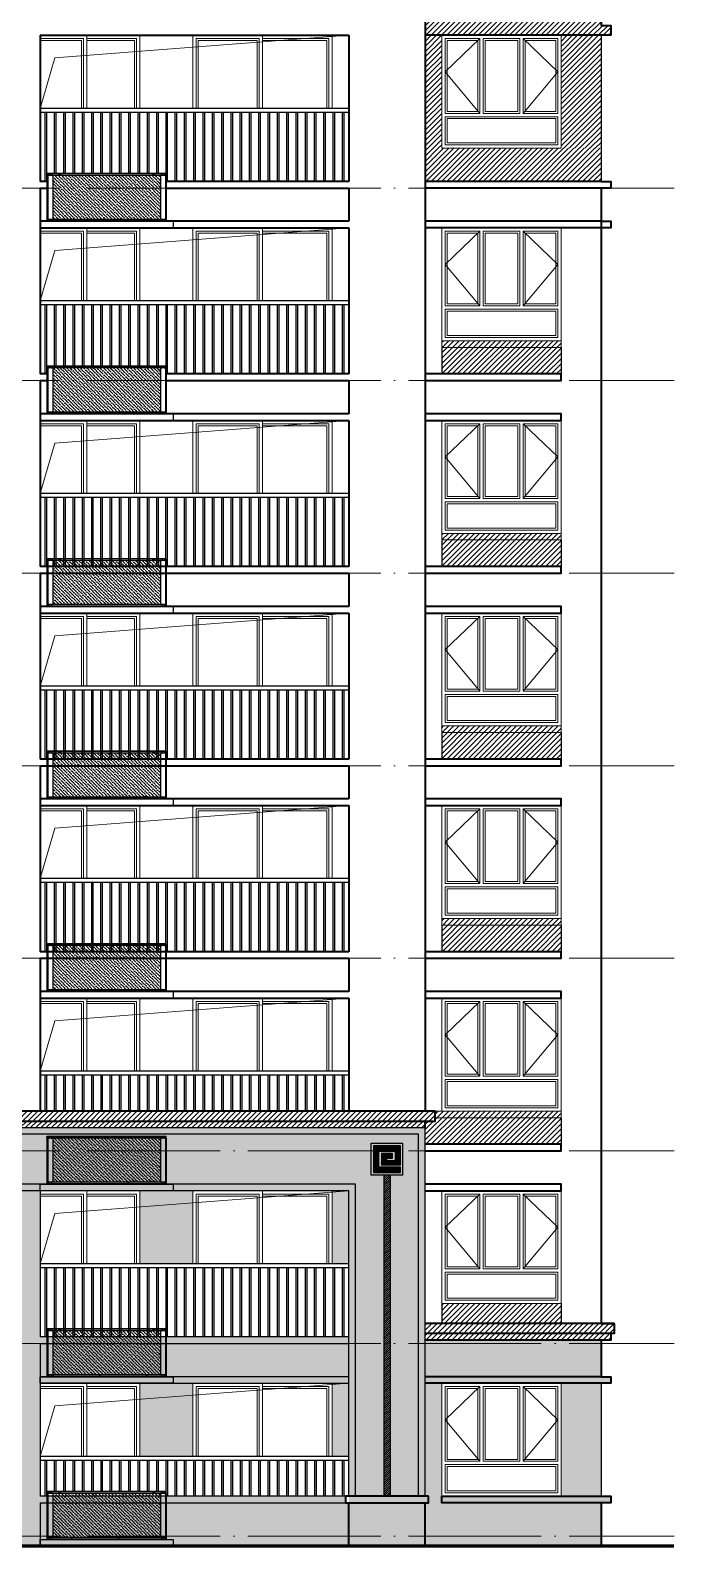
# Model space of a CAD drawing. Extents: x -518115 to 790560, y -210384 to 1628073.
# Drawn here: x 462117 to 471842, y 123274 to 146124 of the extents above; entities that cross this region are included whole.
import ezdxf
from ezdxf.xclip import XClip

# ---------------------------------------------------------------- set-up
doc = ezdxf.new("R2010")
doc.units = 0
doc.header["$LTSCALE"] = 1000
doc.header["$MEASUREMENT"] = 0
doc.header["$XCLIPFRAME"] = 0
doc.linetypes.add('DOTE', pattern=[2.42, 2, -0.2, 0.02, -0.2])
for name, color, linetype in [('3-剖面填充（细）', 250, 'Continuous'), ('5-平立面看线1', 45, 'Continuous'), ('Stair-栏杆', 142, 'Continuous'), ('修改标示', 212, 'Continuous'), ('看线', 251, 'Continuous'), ('立面', 73, 'Continuous')]:
    doc.layers.add(name, color=color, linetype=linetype)
for name, color, linetype, lineweight in [('DOTE', 19, 'DOTE', 9), ('WALL', 9, 'Continuous', 40), ('WINDOW', 144, 'Continuous', 15), ('立面-中轮廓线', 213, 'Continuous', 35), ('立面-普通轮廓', 7, 'Continuous', 18), ('立面-洞口示意', 152, 'Continuous', 13), ('立面-窗开启线', 250, 'Continuous', 13)]:
    doc.layers.add(name, color=color, linetype=linetype, lineweight=lineweight)
pattern_1 = [(45, (3e-08, 99772.64), (-39.2886205, 39.2886205), [])]

# ---------------------------------------------------------------- blocks, each defined once
blk = doc.blocks.new('hfhfthfthf')
at = {"layer": 'Stair-栏杆'}
for p, q in [((424317, 36476), (428967, 36476)), ((424317, 36416), (428967, 36416))]:
    blk.add_line(p, q, dxfattribs=at)
for points in [[(424387, 35376), (424387, 36416)], [(424417, 36416), (424417, 35376)], [(424527, 35376), (424527, 36416)], [(424557, 36416), (424557, 35376)], [(424667, 35376), (424667, 36416)], [(424697, 36416), (424697, 35376)], [(424807, 35376), (424807, 36416)], [(424837, 36416), (424837, 35376)], [(424947, 35376), (424947, 36416)], [(424977, 36416), (424977, 35376)], [(425087, 35376), (425087, 36416)], [(425117, 36416), (425117, 35376)], [(425227, 35376), (425227, 36416)], [(425257, 36416), (425257, 35376)], [(425367, 35376), (425367, 36416)], [(425397, 36416), (425397, 35376)], [(425507, 35376), (425507, 36416)], [(425537, 36416), (425537, 35376)], [(425647, 35376), (425647, 36416)], [(425677, 36416), (425677, 35376)], [(425787, 35376), (425787, 36416)], [(425817, 36416), (425817, 35376)], [(425927, 35376), (425927, 36416)], [(425957, 36416), (425957, 35376)], [(426067, 35376), (426067, 36416)], [(426097, 36416), (426097, 35376)], [(426207, 35376), (426207, 36416)], [(426237, 36416), (426237, 35376)], [(426347, 35376), (426347, 36416)], [(426377, 36416), (426377, 35376)], [(426487, 35376), (426487, 36416)], [(426517, 36416), (426517, 35376)], [(426627, 35376), (426627, 36416)], [(426657, 36416), (426657, 35376)], [(426767, 35376), (426767, 36416)], [(426797, 36416), (426797, 35376)], [(426907, 35376), (426907, 36416)], [(426937, 36416), (426937, 35376)], [(427047, 35376), (427047, 36416)], [(427077, 36416), (427077, 35376)], [(427187, 35376), (427187, 36416)], [(427217, 36416), (427217, 35376)], [(427327, 35376), (427327, 36416)], [(427357, 36416), (427357, 35376)], [(427467, 35376), (427467, 36416)], [(427497, 36416), (427497, 35376)], [(427607, 35376), (427607, 36416)], [(427637, 36416), (427637, 35376)], [(427747, 35376), (427747, 36416)], [(427777, 36416), (427777, 35376)], [(427887, 35376), (427887, 36416)], [(427917, 36416), (427917, 35376)], [(428027, 35376), (428027, 36416)], [(428057, 36416), (428057, 35376)], [(428167, 35376), (428167, 36416)], [(428197, 36416), (428197, 35376)], [(428307, 35376), (428307, 36416)], [(428337, 36416), (428337, 35376)], [(428447, 35376), (428447, 36416)], [(428477, 36416), (428477, 35376)], [(428587, 35376), (428587, 36416)], [(428617, 36416), (428617, 35376)], [(428727, 35376), (428727, 36416)], [(428757, 36416), (428757, 35376)], [(428867, 35376), (428867, 36416)], [(428897, 36416), (428897, 35376)]]:
    blk.add_lwpolyline(points, dxfattribs=at)
blk = doc.blocks.new('A$C28396737')
at = {"layer": 'WINDOW'}
blk.add_line((-800, 2300), (-800, 0), dxfattribs=at)
for points in [[(-1550, 2250), (-850, 2250), (-850, 50), (-1550, 50)], [(-50, 2250), (-800, 2250), (-800, 50), (-50, 50)]]:
    blk.add_lwpolyline(points, close=True, dxfattribs=at)
at = {"layer": 'WINDOW', "color": 250}
blk.add_lwpolyline([(-1520, 2220), (-880, 2220), (-880, 80), (-1520, 80)], close=True, dxfattribs=at)
blk.add_lwpolyline([(-800, 80), (-80, 80), (-80, 2220), (-800, 2220)], dxfattribs=at)
at = {"layer": '立面-普通轮廓'}
blk.add_lwpolyline([(-1600, 2300), (0, 2300), (0, 0), (-1600, 0)], close=True, dxfattribs=at)
blk = doc.blocks.new('A$C41BE1890')
at = {"layer": 'WINDOW'}
blk.add_line((-1050, 2300), (-1050, 0), dxfattribs=at)
for points in [[(-2050, 2250), (-1100, 2250), (-1100, 50), (-2050, 50)], [(-50, 2250), (-1050, 2250), (-1050, 50), (-50, 50)]]:
    blk.add_lwpolyline(points, close=True, dxfattribs=at)
at = {"layer": 'WINDOW', "color": 250}
blk.add_lwpolyline([(-2020, 2220), (-1130, 2220), (-1130, 80), (-2020, 80)], close=True, dxfattribs=at)
blk.add_lwpolyline([(-1050, 80), (-80, 80), (-80, 2220), (-1050, 2220)], dxfattribs=at)
at = {"layer": '立面-普通轮廓'}
blk.add_lwpolyline([(-2100, 2300), (0, 2300), (0, 0), (-2100, 0)], close=True, dxfattribs=at)
blk = doc.blocks.new('A$C6BC36758')
at = {"layer": 'WINDOW'}
for points in [[(-1750, 1650), (-1225, 1650), (-1225, 525), (-1750, 525)], [(-1175, 1650), (-625, 1650), (-625, 525), (-1175, 525)], [(-50, 1650), (-575, 1650), (-575, 525), (-50, 525)], [(-1750, 475), (-50, 475), (-50, 50), (-1750, 50)]]:
    blk.add_lwpolyline(points, close=True, dxfattribs=at)
at = {"layer": 'WINDOW', "color": 250}
for points in [[(-1720, 1620), (-1255, 1620), (-1255, 555), (-1720, 555)], [(-1145, 1620), (-655, 1620), (-655, 555), (-1145, 555)], [(-80, 1620), (-545, 1620), (-545, 555), (-80, 555)], [(-1720, 445), (-80, 445), (-80, 80), (-1720, 80)]]:
    blk.add_lwpolyline(points, close=True, dxfattribs=at)
at = {"layer": '立面-普通轮廓'}
blk.add_lwpolyline([(-1800, 1700), (0, 1700), (0, 0), (-1800, 0)], close=True, dxfattribs=at)
at = {"layer": '立面-窗开启线', "color": 251, "ltscale": 0.5, "true_color": 0x636466}
for points in [[(-1225, 1650), (-1750, 1150), (-1225, 525)], [(-575, 1650), (-50, 1150), (-575, 525)]]:
    blk.add_lwpolyline(points, dxfattribs=at)
blk = doc.blocks.new('A$C0FC9229A')
at = {"color": 164}
blk.add_wipeout([(1080, 1056), (1079, 1057), (-923, 1057), (-923, 1056), (-923, 1027), (-922, 1027), (-922, 287), (-923, 287), (-923, 257), (-923, 257), (1079, 257), (1080, 257), (1080, 287), (1078, 287), (1078, 1027), (1080, 1027)], dxfattribs=at).translate(0, 0, 0).dxf.layer = 'WALL'
h = blk.add_hatch()
h.set_pattern_fill('ANSI36', color=164, scale=25, style=0)
h.set_pattern_definition([(45, (0, 0), (21.0475, 77.1741), [99.2188, -19.8438, 0, -19.8438])])
h.paths.add_polyline_path([(983, 287), (983, 1027), (-826, 1027), (-826, 287)])
for p, q in [((-923, 1057), (1079, 1057)), ((-923, 1057), (1079, 1057)), ((-923, 1027), (-923, 1057)), ((-923, 1027), (-923, 1056)), ((-923, 1056), (-923, 1056)), ((-923, 1052), (1080, 1052)), ((-923, 1052), (1079, 1052)), ((-923, 1027), (1080, 1027)), ((-922, 1027), (-922, 287)), ((-922, 287), (-922, 1027)), ((-921, 287), (-921, 1027)), ((-912, 1057), (-912, 1027)), ((-912, 1027), (-912, 287)), ((-912, 1027), (-912, 287)), ((-897, 1040), (-899, 1038)), ((-899, 1038), (-899, 1036)), ((-899, 1036), (-897, 1034)), ((-897, 1030), (-897, 1044)), ((-894, 1038), (-897, 1040)), ((-897, 1034), (-894, 1036)), ((-894, 1036), (-894, 1038)), ((-847, 1040), (-849, 1038)), ((-849, 1038), (-849, 1036)), ((-849, 1036), (-847, 1034)), ((-847, 1030), (-847, 1044)), ((-844, 1038), (-847, 1040)), ((-847, 1034), (-844, 1036)), ((-844, 1036), (-844, 1038)), ((-826, 1027), (-826, 287)), ((-826, 1027), (-826, 287)), ((-720, 1045), (-703, 1045)), ((-720, 1035), (-703, 1035)), ((-711, 1054), (-711, 1025)), ((859, 1045), (876, 1045)), ((859, 1035), (876, 1035)), ((868, 1054), (868, 1025)), ((983, 1027), (983, 287)), ((1003, 1040), (1001, 1038)), ((1001, 1038), (1001, 1036)), ((1001, 1036), (1003, 1034)), ((1003, 1030), (1003, 1044)), ((1006, 1038), (1003, 1040)), ((1003, 1034), (1006, 1036)), ((1006, 1036), (1006, 1038)), ((1053, 1040), (1051, 1038)), ((1051, 1038), (1051, 1036)), ((1051, 1036), (1053, 1034)), ((1053, 1030), (1053, 1044)), ((1056, 1038), (1053, 1040)), ((1053, 1034), (1056, 1036)), ((1056, 1036), (1056, 1038)), ((1068, 1057), (1068, 1027)), ((1068, 1027), (1068, 287)), ((1068, 1027), (1068, 287)), ((1077, 287), (1077, 1027)), ((1078, 287), (1078, 1027)), ((1078, 1027), (1078, 287)), ((1079, 1027), (1079, 1057)), ((1080, 1056), (1079, 1056)), ((1080, 1027), (1080, 1056)), ((-923, 287), (1080, 287)), ((-923, 287), (-923, 257)), ((-923, 287), (-923, 257)), ((-923, 262), (1080, 262)), ((-923, 262), (1079, 262)), ((-923, 257), (-923, 257)), ((-923, 257), (1079, 257)), ((-923, 257), (1079, 257)), ((-922, 287), (-826, 287)), ((-912, 257), (-912, 287)), ((-899, 278), (-897, 280)), ((-899, 276), (-899, 278)), ((-897, 274), (-899, 276)), ((-897, 284), (-897, 270)), ((-897, 280), (-894, 278)), ((-894, 276), (-897, 274)), ((-894, 278), (-894, 276)), ((-849, 278), (-847, 280)), ((-849, 276), (-849, 278)), ((-847, 274), (-849, 276)), ((-847, 284), (-847, 270)), ((-847, 280), (-844, 278)), ((-844, 276), (-847, 274)), ((-844, 278), (-844, 276)), ((1001, 278), (1003, 280)), ((1001, 276), (1001, 278)), ((1003, 274), (1001, 276)), ((1003, 284), (1003, 270)), ((1003, 280), (1006, 278)), ((1006, 276), (1003, 274)), ((1006, 278), (1006, 276)), ((1051, 278), (1053, 280)), ((1051, 276), (1051, 278)), ((1053, 274), (1051, 276)), ((1053, 284), (1053, 270)), ((1053, 280), (1056, 278)), ((1056, 276), (1053, 274)), ((1056, 278), (1056, 276)), ((1068, 257), (1068, 287)), ((1079, 287), (1079, 257)), ((1080, 257), (1079, 257)), ((1080, 287), (1080, 257))]:
    blk.add_line(p, q, dxfattribs=at)
for points in [[(-923, 1052), (-923, 1052), (-923, 1052), (-923, 1052), (-923, 1052)], [(1080, 1052), (1080, 1052), (1079, 1052), (1079, 1052), (1079, 1052)], [(-923, 262), (-923, 262), (-923, 262), (-923, 262), (-923, 262)], [(1080, 262), (1080, 262), (1079, 262), (1079, 262), (1079, 262)]]:
    blk.add_lwpolyline(points, dxfattribs=at)
for centre, radius in [((-897, 1037), 10), ((-897, 1037), 9.5), ((-847, 1037), 10), ((-847, 1037), 9.5), ((1003, 1037), 10), ((1003, 1037), 9.5), ((1053, 1037), 10), ((1053, 1037), 9.5), ((-897, 277), 10), ((-897, 277), 9.5), ((-847, 277), 10), ((-847, 277), 9.5), ((1003, 277), 10), ((1003, 277), 9.5), ((1053, 277), 10), ((1053, 277), 9.5)]:
    blk.add_circle(centre, radius, dxfattribs=at)
for centre, radius, start, end in [((-923, 1056), 0.5, 90, 180), ((-720, 1040), 4.9, 87.1406, 272.8594), ((-703, 1040), 4.9, 267.1406, 92.8594), ((859, 1040), 4.9, 87.1406, 272.8594), ((876, 1040), 4.9, 267.1406, 92.8594), ((1079, 1056), 0.5, 0, 90), ((-923, 257), 0.5, 180, 270), ((1079, 257), 0.5, 270, 0)]:
    blk.add_arc(centre, radius, start, end, dxfattribs=at)
blk = doc.blocks.new('GDGTFHFHFGHB')
at = {"layer": '立面-中轮廓线'}
for p, q in [((462267, 38176), (462267, 35376)), ((466917, 38176), (466917, 37676)), ((468067, 38176), (468067, 35276)), ((470717, 38176), (470717, 35276)), ((466917, 37576), (466917, 35376))]:
    blk.add_line(p, q, dxfattribs=at)
for points in [[(466917, 37676), (462267, 37676)], [(462267, 37576), (466917, 37576)], [(468067, 37576), (470117, 37576), (470117, 37676), (468067, 37676)], [(466917, 35376), (462267, 35376)], [(462267, 35276), (466917, 35276)], [(468067, 35276), (470117, 35276), (470117, 35376), (468067, 35376)]]:
    blk.add_lwpolyline(points, dxfattribs=at)
at = {"layer": '立面-普通轮廓'}
for points in [[(470117, 35876), (468317, 35876), (468317, 35776), (470117, 35776)], [(470117, 35876), (470117, 35776)]]:
    blk.add_lwpolyline(points, dxfattribs=at)
at = {"layer": '立面-洞口示意'}
blk.add_lwpolyline([(462267, 36476), (462486, 37235), (466917, 37576)], dxfattribs=at)
ref = blk.add_blockref('A$C28396737', (463767, 35276))
XClip(ref).set_block_clipping_path([(-1500.0937163503, 1199.9999183437), (0, 2300.0000000004)])
ref = blk.add_blockref('A$C41BE1890', (466667, 35276))
XClip(ref).set_block_clipping_path([(-2100.0002853817, 1199.9999183437), (0, 2299.9999999927)])
blk.add_blockref('A$C6BC36758', (470117, 35876))
at = {"xscale": -1}
blk.add_blockref('hfhfthfthf', (891233, 0), dxfattribs=at)
blk = doc.blocks.new('A$C6E765447')
at = {"layer": '3-剖面填充（细）'}
h = blk.add_hatch(dxfattribs=at)
h.set_pattern_fill('ANSI31', color=251, scale=5)
h.set_pattern_definition([(45, (0, 0), (-5.61266, 5.61266), [])])
h.paths.add_polyline_path([(752, 98), (752, 502), (348, 502), (348, 217), (635, 217), (635, 384), (465, 384), (465, 315), (555, 315), (555, 276), (427, 276), (427, 422), (673, 422), (673, 178), (348, 178), (348, 98)])
at = {"layer": '立面'}
for p, q in [((790, 540), (310, 540)), ((310, 60), (310, 540)), ((348, 217), (348, 502)), ((348, 502), (752, 502)), ((752, 502), (752, 98)), ((790, 60), (790, 540)), ((427, 422), (427, 276)), ((673, 422), (427, 422)), ((427, 276), (555, 276)), ((465, 315), (465, 384)), ((465, 384), (635, 384)), ((555, 315), (465, 315)), ((555, 276), (555, 315)), ((635, 384), (635, 217)), ((673, 178), (673, 422)), ((310, 60), (790, 60)), ((635, 217), (348, 217)), ((348, 98), (348, 178)), ((348, 178), (673, 178)), ((752, 98), (348, 98))]:
    blk.add_line(p, q, dxfattribs=at)
blk = doc.blocks.new('GHFHTFHFTHF')
at = {"layer": '3-剖面填充（细）'}
h = blk.add_hatch(dxfattribs=at)
h.set_pattern_fill('ANSI31', color=256, scale=35)
h.set_pattern_definition([(45, (0, 0), (-39.2886205, 39.2886205), [])])
h.paths.add_polyline_path([(470117, 44076), (468317, 44076), (468317, 44576), (470117, 44576)])
for p, q in [((468317, 44476), (468317, 44076)), ((470117, 44476), (470117, 44076))]:
    blk.add_line(p, q, dxfattribs=at)

msp = doc.modelspace()

# ---------------------------------------------------------------- hatches: boundary and pattern name
at = {"layer": '3-剖面填充（细）'}
h = msp.add_hatch(dxfattribs=at)
h.set_pattern_fill('ANSI31', color=256, scale=35)
h.set_pattern_definition([(45, (-2650, 100972.64), (-39.2886205, 39.2886205), [])])
h.paths.add_polyline_path([(468066.6, 146048.6), (468066.6, 146998.6), (468216.6, 146998.6), (468216.6, 147248.6), (471316.6, 147248.6), (471316.6, 146998.6), (471016.6, 146998.6), (471016.6, 146848.6), (470716.6, 146848.6), (470716.6, 146198.6), (470866.6, 146198.6), (470866.6, 146048.6)])
h = msp.add_hatch(dxfattribs=at)
h.set_pattern_fill('ANSI31', color=256, scale=35)
h.set_pattern_definition(pattern_1)
h.paths.add_polyline_path([(468316.6, 144348.6), (468066.6, 144348.6), (468066.6, 146048.6), (468316.6, 146048.6)])
h = msp.add_hatch(dxfattribs=at)
h.set_pattern_fill('ANSI31', color=256, scale=35)
h.set_pattern_definition([(45, (2050, 99772.64), (-39.2886205, 39.2886205), [])])
h.paths.add_polyline_path([(470716.6, 144348.6), (470116.6, 144348.6), (470116.6, 146048.6), (470716.6, 146048.6)])
h = msp.add_hatch(dxfattribs=at)
h.set_pattern_fill('ANSI31', color=256, scale=35)
h.set_pattern_definition(pattern_1)
h.paths.add_polyline_path([(470716.6, 143848.6), (468066.6, 143848.6), (468066.6, 144348.6), (470716.6, 144348.6)])
h = msp.add_hatch(dxfattribs=at)
h.set_pattern_fill('ANSI31', color=256, scale=35)
h.set_pattern_definition([(45, (3e-08, 96872.64), (-39.2886205, 39.2886205), [])])
h.paths.add_polyline_path([(470116.6, 140948.6), (468316.6, 140948.6), (468316.6, 141448.6), (470116.6, 141448.6)])
h = msp.add_hatch(dxfattribs=at)
h.set_pattern_fill('ANSI31', color=256, scale=35)
h.set_pattern_definition([(45, (3e-08, 91072.64), (-39.2886205, 39.2886205), [])])
h.paths.add_polyline_path([(470116.6, 135148.6), (468316.6, 135148.6), (468316.6, 135648.6), (470116.6, 135648.6)])
h = msp.add_hatch(dxfattribs=at)
h.set_pattern_fill('ANSI31', color=256, scale=35)
h.set_pattern_definition([(45, (1900, 85272.64), (-39.2886205, 39.2886205), [])])
h.paths.add_polyline_path([(423016.6, 129698.6), (468216.6, 129698.6), (468216.6, 129848.6), (423016.6, 129848.6)])
h = msp.add_hatch(dxfattribs=at)
h.set_pattern_fill('ANSI31', color=256, scale=35)
h.set_pattern_definition([(45, (3e-08, 85272.64), (-39.2886205, 39.2886205), [])])
h.paths.add_polyline_path([(468216.6, 129848.6), (468216.6, 129698.6), (468066.6, 129698.6), (468066.6, 129348.6), (470116.6, 129348.6), (470116.6, 129848.6)])
h = msp.add_hatch(dxfattribs=at)
h.set_pattern_fill('ANSI31', color=256, scale=35)
h.set_pattern_definition([(45, (2050, 85122.64), (-39.2886205, 39.2886205), [])])
h.paths.add_polyline_path([(423166.6, 129598.6), (468066.6, 129598.6), (468066.6, 129698.6), (423166.6, 129698.6)])
h = msp.add_hatch(dxfattribs=at)
h.set_pattern_fill('ANSI31', color=256, scale=15)
h.set_pattern_definition([(45, (299470.31, 1400.73), (-16.8379802, 16.8379802), [])])
h.paths.add_polyline_path([(467441.6, 124048.6), (467541.6, 124048.6), (467541.6, 128883.6), (467441.6, 128883.6)])
h = msp.add_hatch(dxfattribs=at)
h.set_pattern_fill('ANSI31', color=256, scale=35)
h.set_pattern_definition([(45, (3e-08, 82372.64), (-39.2886205, 39.2886205), [])])
h.paths.add_polyline_path([(468316.6, 126648.6), (470116.6, 126648.6), (470116.6, 126948.6), (468316.6, 126948.6)])
h = msp.add_hatch(dxfattribs=at)
h.set_pattern_fill('ANSI31', color=256, scale=35)
h.set_pattern_definition([(45, (49800.007, 82072.64), (-39.2886205, 39.2886205), [])])
h.paths.add_polyline_path([(470916.6, 126498.6), (470866.6, 126498.6), (470866.6, 126398.6), (468066.6, 126398.6), (468066.6, 126648.6), (470916.6, 126648.6)])

# ---------------------------------------------------------------- linework, layer by layer
at = {"color": 7}
msp.add_line((470716.6, 146048.6), (470716.6, 143848.6), dxfattribs=at)
at = {"color": 2}
for points in [[(462267, 143248.6), (464267, 143248.6), (464267, 143148.6), (462267, 143148.6)], [(462267, 140348.6), (464267, 140348.6), (464267, 140248.6), (462267, 140248.6)], [(462267, 137448.6), (464267, 137448.6), (464267, 137348.6), (462267, 137348.6)], [(462267, 134548.6), (464267, 134548.6), (464267, 134448.6), (462267, 134448.6)], [(462267, 131648.6), (464267, 131648.6), (464267, 131548.6), (462267, 131548.6)], [(462267, 128748.6), (464267, 128748.6), (464267, 128648.6), (462267, 128648.6)], [(462267, 125848.6), (464267, 125848.6), (464267, 125748.6), (462267, 125748.6)], [(462267, 123398.6), (464267, 123398.6), (464267, 123298.6), (462267, 123298.6)]]:
    msp.add_lwpolyline(points, close=True, dxfattribs=at)
at = {"layer": '3-剖面填充（细）'}
for p, q in [((468316.6, 141348.6), (468316.6, 140948.6)), ((470116.6, 141348.6), (470116.6, 140948.6)), ((468316.6, 135548.6), (468316.6, 135148.6)), ((470116.6, 135548.6), (470116.6, 135148.6)), ((423166.6, 129598.6), (468066.6, 129598.6)), ((470116.6, 129748.6), (470116.6, 129348.6)), ((468316.6, 126948.6), (468316.6, 126648.6)), ((470116.6, 126948.6), (470116.6, 126648.6))]:
    msp.add_line(p, q, dxfattribs=at)
at = {"layer": 'Stair-栏杆'}
for p, q in [((466916.6, 130448.6), (462266.6, 130448.6)), ((466916.6, 130388.6), (462266.6, 130388.6)), ((466916.6, 124648.6), (462266.6, 124648.6)), ((466916.6, 124588.6), (462266.6, 124588.6))]:
    msp.add_line(p, q, dxfattribs=at)
for points in [[(462336.6, 130388.6), (462336.6, 129848.6)], [(462366.6, 129848.6), (462366.6, 130388.6)], [(462476.6, 130388.6), (462476.6, 129848.6)], [(462506.6, 129848.6), (462506.6, 130388.6)], [(462616.6, 130388.6), (462616.6, 129848.6)], [(462646.6, 129848.6), (462646.6, 130388.6)], [(462756.6, 130388.6), (462756.6, 129848.6)], [(462786.6, 129848.6), (462786.6, 130388.6)], [(462896.6, 130388.6), (462896.6, 129848.6)], [(462926.6, 129848.6), (462926.6, 130388.6)], [(463036.6, 130388.6), (463036.6, 129848.6)], [(463066.6, 129848.6), (463066.6, 130388.6)], [(463176.6, 130388.6), (463176.6, 129848.6)], [(463206.6, 129848.6), (463206.6, 130388.6)], [(463316.6, 130388.6), (463316.6, 129848.6)], [(463346.6, 129848.6), (463346.6, 130388.6)], [(463456.6, 130388.6), (463456.6, 129848.6)], [(463486.6, 129848.6), (463486.6, 130388.6)], [(463596.6, 130388.6), (463596.6, 129848.6)], [(463626.6, 129848.6), (463626.6, 130388.6)], [(463736.6, 130388.6), (463736.6, 129848.6)], [(463766.6, 129848.6), (463766.6, 130388.6)], [(463876.6, 130388.6), (463876.6, 129848.6)], [(463906.6, 129848.6), (463906.6, 130388.6)], [(464016.6, 130388.6), (464016.6, 129848.6)], [(464046.6, 129848.6), (464046.6, 130388.6)], [(464156.6, 130388.6), (464156.6, 129848.6)], [(464186.6, 129848.6), (464186.6, 130388.6)], [(464296.6, 130388.6), (464296.6, 129848.6)], [(464326.6, 129848.6), (464326.6, 130388.6)], [(464436.6, 130388.6), (464436.6, 129848.6)], [(464466.6, 129848.6), (464466.6, 130388.6)], [(464576.6, 130388.6), (464576.6, 129848.6)], [(464606.6, 129848.6), (464606.6, 130388.6)], [(464716.6, 130388.6), (464716.6, 129848.6)], [(464746.6, 129848.6), (464746.6, 130388.6)], [(464856.6, 130388.6), (464856.6, 129848.6)], [(464886.6, 129848.6), (464886.6, 130388.6)], [(464996.6, 130388.6), (464996.6, 129848.6)], [(465026.6, 129848.6), (465026.6, 130388.6)], [(465136.6, 130388.6), (465136.6, 129848.6)], [(465166.6, 129848.6), (465166.6, 130388.6)], [(465276.6, 130388.6), (465276.6, 129848.6)], [(465306.6, 129848.6), (465306.6, 130388.6)], [(465416.6, 130388.6), (465416.6, 129848.6)], [(465446.6, 129848.6), (465446.6, 130388.6)], [(465556.6, 130388.6), (465556.6, 129848.6)], [(465586.6, 129848.6), (465586.6, 130388.6)], [(465696.6, 130388.6), (465696.6, 129848.6)], [(465726.6, 129848.6), (465726.6, 130388.6)], [(465836.6, 130388.6), (465836.6, 129848.6)], [(465866.6, 129848.6), (465866.6, 130388.6)], [(465976.6, 130388.6), (465976.6, 129848.6)], [(466006.6, 129848.6), (466006.6, 130388.6)], [(466116.6, 130388.6), (466116.6, 129848.6)], [(466146.6, 129848.6), (466146.6, 130388.6)], [(466256.6, 130388.6), (466256.6, 129848.6)], [(466286.6, 129848.6), (466286.6, 130388.6)], [(466396.6, 130388.6), (466396.6, 129848.6)], [(466426.6, 129848.6), (466426.6, 130388.6)], [(466536.6, 130388.6), (466536.6, 129848.6)], [(466566.6, 129848.6), (466566.6, 130388.6)], [(466676.6, 130388.6), (466676.6, 129848.6)], [(466706.6, 129848.6), (466706.6, 130388.6)], [(466816.6, 130388.6), (466816.6, 129848.6)], [(466846.6, 129848.6), (466846.6, 130388.6)], [(462336.6, 124588.6), (462336.6, 124048.6)], [(462366.6, 124048.6), (462366.6, 124588.6)], [(462476.6, 124588.6), (462476.6, 124048.6)], [(462506.6, 124048.6), (462506.6, 124588.6)], [(462616.6, 124588.6), (462616.6, 124048.6)], [(462646.6, 124048.6), (462646.6, 124588.6)], [(462756.6, 124588.6), (462756.6, 124048.6)], [(462786.6, 124048.6), (462786.6, 124588.6)], [(462896.6, 124588.6), (462896.6, 124048.6)], [(462926.6, 124048.6), (462926.6, 124588.6)], [(463036.6, 124588.6), (463036.6, 124048.6)], [(463066.6, 124048.6), (463066.6, 124588.6)], [(463176.6, 124588.6), (463176.6, 124048.6)], [(463206.6, 124048.6), (463206.6, 124588.6)], [(463316.6, 124588.6), (463316.6, 124048.6)], [(463346.6, 124048.6), (463346.6, 124588.6)], [(463456.6, 124588.6), (463456.6, 124048.6)], [(463486.6, 124048.6), (463486.6, 124588.6)], [(463596.6, 124588.6), (463596.6, 124048.6)], [(463626.6, 124048.6), (463626.6, 124588.6)], [(463736.6, 124588.6), (463736.6, 124048.6)], [(463766.6, 124048.6), (463766.6, 124588.6)], [(463876.6, 124588.6), (463876.6, 124048.6)], [(463906.6, 124048.6), (463906.6, 124588.6)], [(464016.6, 124588.6), (464016.6, 124048.6)], [(464046.6, 124048.6), (464046.6, 124588.6)], [(464156.6, 124588.6), (464156.6, 124048.6)], [(464186.6, 124048.6), (464186.6, 124588.6)], [(464296.6, 124588.6), (464296.6, 124048.6)], [(464326.6, 124048.6), (464326.6, 124588.6)], [(464436.6, 124588.6), (464436.6, 124048.6)], [(464466.6, 124048.6), (464466.6, 124588.6)], [(464576.6, 124588.6), (464576.6, 124048.6)], [(464606.6, 124048.6), (464606.6, 124588.6)], [(464716.6, 124588.6), (464716.6, 124048.6)], [(464746.6, 124048.6), (464746.6, 124588.6)], [(464856.6, 124588.6), (464856.6, 124048.6)], [(464886.6, 124048.6), (464886.6, 124588.6)], [(464996.6, 124588.6), (464996.6, 124048.6)], [(465026.6, 124048.6), (465026.6, 124588.6)], [(465136.6, 124588.6), (465136.6, 124048.6)], [(465166.6, 124048.6), (465166.6, 124588.6)], [(465276.6, 124588.6), (465276.6, 124048.6)], [(465306.6, 124048.6), (465306.6, 124588.6)], [(465416.6, 124588.6), (465416.6, 124048.6)], [(465446.6, 124048.6), (465446.6, 124588.6)], [(465556.6, 124588.6), (465556.6, 124048.6)], [(465586.6, 124048.6), (465586.6, 124588.6)], [(465696.6, 124588.6), (465696.6, 124048.6)], [(465726.6, 124048.6), (465726.6, 124588.6)], [(465836.6, 124588.6), (465836.6, 124048.6)], [(465866.6, 124048.6), (465866.6, 124588.6)], [(465976.6, 124588.6), (465976.6, 124048.6)], [(466006.6, 124048.6), (466006.6, 124588.6)], [(466116.6, 124588.6), (466116.6, 124048.6)], [(466146.6, 124048.6), (466146.6, 124588.6)], [(466256.6, 124588.6), (466256.6, 124048.6)], [(466286.6, 124048.6), (466286.6, 124588.6)], [(466396.6, 124588.6), (466396.6, 124048.6)], [(466426.6, 124048.6), (466426.6, 124588.6)], [(466536.6, 124588.6), (466536.6, 124048.6)], [(466566.6, 124048.6), (466566.6, 124588.6)], [(466676.6, 124588.6), (466676.6, 124048.6)], [(466706.6, 124048.6), (466706.6, 124588.6)], [(466816.6, 124588.6), (466816.6, 124048.6)], [(466846.6, 124048.6), (466846.6, 124588.6)]]:
    msp.add_lwpolyline(points, dxfattribs=at)
at = {"layer": '看线', "color": 30}
msp.add_line((470716.6, 125748.6), (470716.6, 124048.6), dxfattribs=at)
msp.add_lwpolyline([(468066.6, 124048.6), (468066.6, 129598.6)], dxfattribs=at)
at = {"layer": '立面'}
for p, q in [((467441.6, 128883.6), (467441.6, 124048.6)), ((467541.6, 128883.6), (467541.6, 124048.6))]:
    msp.add_line(p, q, dxfattribs=at)
at = {"layer": '立面-中轮廓线'}
for p, q in [((468066.6, 146998.6), (468066.6, 143748.6)), ((462266.6, 146048.6), (462266.6, 143848.6)), ((466916.6, 146048.6), (466916.6, 143848.6)), ((462266.6, 143748.6), (462266.6, 140948.6)), ((466916.6, 143748.6), (466916.6, 143248.6)), ((468066.6, 143748.6), (468066.6, 140848.6)), ((470716.6, 143748.6), (470716.6, 140848.6)), ((466916.6, 143148.6), (466916.6, 140948.6)), ((466916.6, 132148.6), (466916.6, 131648.6)), ((468066.6, 132148.6), (468066.6, 129848.6)), ((470716.6, 132148.6), (470716.6, 129248.6)), ((466916.6, 131548.6), (466916.6, 129848.6)), ((470716.6, 129248.6), (470716.6, 126648.6))]:
    msp.add_line(p, q, dxfattribs=at)
at = {"layer": '立面-中轮廓线', "color": 2}
for p, q in [((470716.6, 146048.6), (468066.6, 146048.6)), ((470716.6, 143848.6), (468066.6, 143848.6)), ((470716.6, 143748.6), (468066.6, 143748.6)), ((470716.6, 143248.6), (468066.6, 143248.6)), ((470716.6, 143148.6), (468066.6, 143148.6)), ((448016.6, 129698.6), (468216.6, 129698.6)), ((470916.6, 126648.6), (468066.6, 126648.6)), ((470916.6, 126498.6), (468066.6, 126498.6)), ((470716.6, 126398.6), (468066.6, 126398.6)), ((470716.6, 126398.6), (468066.6, 126398.6)), ((470716.6, 125848.6), (468066.6, 125848.6)), ((470716.6, 125748.6), (468066.6, 125748.6)), ((470716.6, 123948.6), (470716.6, 123298.6))]:
    msp.add_line(p, q, dxfattribs=at)
for points in [[(470716.6, 147248.6), (471316.6, 147248.6), (471316.6, 146998.6), (471016.6, 146998.6), (471016.6, 146848.6), (470716.6, 146848.6), (470716.6, 146198.6), (470866.6, 146198.6), (470866.6, 146048.6), (470716.6, 146048.6)], [(470716.6, 143848.6), (470866.6, 143848.6), (470866.6, 143748.6), (470716.6, 143748.6), (470716.6, 143248.6), (470866.6, 143248.6), (470866.6, 143148.6), (470716.6, 143148.6)], [(468066.6, 129598.6), (468066.6, 129698.6), (468216.6, 129698.6), (468216.6, 129848.6), (448016.6, 129848.6), (448016.6, 129698.6), (448166.6, 129698.6), (448166.6, 129598.6)], [(470716.6, 126648.6), (470916.6, 126648.6), (470916.6, 126498.6), (470866.6, 126498.6), (470866.6, 126398.6), (470716.6, 126398.6), (470716.6, 125848.6), (470866.6, 125848.6), (470866.6, 125748.6), (470716.6, 125748.6)], [(466916.6, 123298.6), (466916.6, 123948.6)], [(468066.6, 123298.6), (468066.6, 123948.6)], [(468316.6, 124048.6), (470866.6, 124048.6), (470866.6, 123948.6), (468316.6, 123948.6), (468316.6, 124048.6)]]:
    msp.add_lwpolyline(points, dxfattribs=at)
at = {"layer": '立面-中轮廓线'}
for points in [[(462266.6, 146048.6), (466916.6, 146048.6)], [(466916.6, 143848.6), (462266.6, 143848.6)], [(462266.6, 143748.6), (466916.6, 143748.6)], [(466916.6, 143248.6), (462266.6, 143248.6)], [(462266.6, 143148.6), (466916.6, 143148.6)], [(466916.6, 140948.6), (462266.6, 140948.6)], [(462266.6, 140848.6), (466916.6, 140848.6)], [(468066.6, 140848.6), (470116.6, 140848.6), (470116.6, 140948.6), (468066.6, 140948.6)], [(468066.6, 131548.6), (470116.6, 131548.6), (470116.6, 131648.6), (468066.6, 131648.6)], [(468066.6, 129248.6), (470116.6, 129248.6), (470116.6, 129348.6), (468066.6, 129348.6)], [(468066.6, 128648.6), (470116.6, 128648.6), (470116.6, 128748.6), (468066.6, 128748.6)]]:
    msp.add_lwpolyline(points, dxfattribs=at)
at = {"layer": '立面-中轮廓线', "color": 2}
msp.add_lwpolyline([(468116.6, 124048.6), (466866.6, 124048.6), (466866.6, 123948.6), (468116.6, 123948.6)], close=True, dxfattribs=at)
at = {"layer": '立面-普通轮廓'}
for points in [[(470116.6, 141448.6), (468316.6, 141448.6), (468316.6, 141348.6), (470116.6, 141348.6)], [(470116.6, 141448.6), (470116.6, 141348.6)], [(470116.6, 129848.6), (468216.6, 129848.6), (468216.6, 129748.6), (470116.6, 129748.6)], [(470116.6, 129848.6), (470116.6, 129748.6)]]:
    msp.add_lwpolyline(points, dxfattribs=at)
at = {"layer": '立面-洞口示意'}
for points in [[(462266.6, 144948.6), (462486.1, 145707.4), (466916.6, 146048.6)], [(462266.6, 142048.6), (462486.1, 142807.4), (466916.6, 143148.6)]]:
    msp.add_lwpolyline(points, dxfattribs=at)

# ---------------------------------------------------------------- block references
ref = msp.add_blockref('A$C28396737', (463766.7, 143748.6))
XClip(ref).set_block_clipping_path([(-1500.0937163503, 1199.9999183437), (0, 2300.0000000004)])
ref = msp.add_blockref('A$C41BE1890', (466666.6, 143748.6))
XClip(ref).set_block_clipping_path([(-2100.0002853817, 1199.9999183437), (0, 2299.9999999927)])
for p in [(470116.6, 144348.6), (470116.6, 141448.6), (470116.6, 129848.6), (470116.6, 126948.6), (470116.6, 124048.6)]:
    msp.add_blockref('A$C6BC36758', p)
at = {"xscale": -1}
for name, p in [('hfhfthfthf', (891233.2, 108472.6)), ('hfhfthfthf', (891233.2, 105572.6)), ('A$C6E765447', (468041.6, 128823.6))]:
    msp.add_blockref(name, p, dxfattribs=at)
ref = msp.add_blockref('A$C28396737', (463766.7, 140848.6))
XClip(ref).set_block_clipping_path([(-1500.0937163503, 1199.9999183437), (0, 2300.0000000004)])
ref = msp.add_blockref('A$C41BE1890', (466666.6, 140848.6))
XClip(ref).set_block_clipping_path([(-2100.0002853817, 1199.9999183437), (0, 2299.9999999927)])
ref = msp.add_blockref('A$C41BE1890', (466666.6, 129248.6))
XClip(ref).set_block_clipping_path([(-2100.0002853817, 1199.9999183437), (0, 2299.9999999927)])
ref = msp.add_blockref('A$C28396737', (463766.7, 126348.6))
XClip(ref).set_block_clipping_path([(-1500.0937163503, 1199.9999183437), (0, 2300.0000000004)])
ref = msp.add_blockref('A$C41BE1890', (466666.6, 126348.6))
XClip(ref).set_block_clipping_path([(-2100.0002853817, 1199.9999183437), (0, 2299.9999999927)])
ref = msp.add_blockref('A$C28396737', (463766.7, 123448.6))
XClip(ref).set_block_clipping_path([(-1500.0937163503, 1199.9999183451), (0, 2300.0000000004)])
ref = msp.add_blockref('A$C41BE1890', (466666.6, 123448.6))
XClip(ref).set_block_clipping_path([(-2100.0002853817, 1199.9999183437), (0, 2299.9999999927)])

# ---------------------------------------------------------------- next in the draw order: block references
at = {"layer": '修改标示', "ltscale": 2, "xscale": -0.8976916526008281, "yscale": 0.8976916526008281, "zscale": 0.8976916526008281}
for p in [(463337.1, 143018), (463337.1, 140118), (463337.1, 137218), (463337.1, 134318), (463337.1, 131418), (463337.1, 123168)]:
    msp.add_blockref('A$C0FC9229A', p, dxfattribs=at)

# ---------------------------------------------------------------- next in the draw order: linework, layer by layer
at = {"layer": '5-平立面看线1', "color": 1, "ltscale": 0.8, "const_width": 50}
msp.add_lwpolyline([(471816.6, 123298.6), (419416.6, 123298.6)], dxfattribs=at)
at = {"layer": 'DOTE', "linetype": 'DOTE'}
for p, q in [((419416.6, 143748.6), (471816.6, 143748.6)), ((419416.6, 140848.6), (471816.6, 140848.6)), ((419416.6, 137948.6), (471816.6, 137948.6)), ((419416.6, 135048.6), (471816.6, 135048.6)), ((419416.6, 132148.6), (471816.6, 132148.6)), ((419416.6, 123448.6), (471816.6, 123448.6))]:
    msp.add_line(p, q, dxfattribs=at)
at = {"layer": '看线', "color": 30}
msp.add_line((462266.6, 123948.6), (462266.6, 123298.6), dxfattribs=at)
for points in [[(467966.6, 124048.6), (467966.6, 129498.6), (448266.6, 129498.6), (448266.6, 124048.6)], [(466866.6, 124048.6), (462266.6, 124048.6)], [(462266.6, 123948.6), (466866.6, 123948.6)]]:
    msp.add_lwpolyline(points, dxfattribs=at)
at = {"layer": '立面-中轮廓线'}
msp.add_line((462266.6, 132148.6), (462266.6, 129848.6), dxfattribs=at)
for points in [[(466916.6, 131648.6), (462266.6, 131648.6)], [(462266.6, 131548.6), (466916.6, 131548.6)]]:
    msp.add_lwpolyline(points, dxfattribs=at)
at = {"layer": '立面-洞口示意'}
msp.add_lwpolyline([(462266.6, 130448.6), (462486.1, 131207.4), (466916.6, 131548.6)], dxfattribs=at)

# ---------------------------------------------------------------- next in the draw order: block references
for name, p in [('GDGTFHFHFGHB', (0, 102672.6)), ('GHFHTFHFTHF', (0, 93972.6)), ('GDGTFHFHFGHB', (0, 99772.6)), ('GDGTFHFHFGHB', (0, 96872.6)), ('GHFHTFHFTHF', (0, 88172.6))]:
    msp.add_blockref(name, p)
ref = msp.add_blockref('A$C28396737', (463766.7, 129248.6))
XClip(ref).set_block_clipping_path([(-1500.0937163503, 1199.9999183437), (0, 2300.0000000004)])

# ---------------------------------------------------------------- next in the draw order: block references
at = {"layer": '修改标示', "ltscale": 2, "xscale": -0.8976916526008281, "yscale": 0.8976916526008281, "zscale": 0.8976916526008281}
for p in [(463337.1, 128518), (463337.1, 125618)]:
    msp.add_blockref('A$C0FC9229A', p, dxfattribs=at)

# ---------------------------------------------------------------- next in the draw order: hatches: boundary and pattern name
at = {"layer": '3-剖面填充（细）'}
h = msp.add_hatch(dxfattribs=at)
h.set_pattern_fill('混凝土', color=251, scale=40)
h.set_pattern_definition([(50, (11914, 99772.64), (286.90407, -25.10085), [30, -330]), (355, (11914, 99772.64), (-55.50053, 300.87685), [24, -264]), (100.4514, (11937.9, 99770.55), (231.40375, 275.77582), [25.49608, -280.45684]), (46.1842, (11914, 99852.64), (426.89642, -66.2076), [45, -495]), (96.6356, (11949.57, 99847.12), (373.8651, 389.64715), [38.2441, -420.6852]), (351.1842, (11914, 99852.64), (373.86478, 389.64744), [36, -396]), (21, (11954, 99832.64), (238.76282, -161.04756), [30, -330]), (326, (11954, 99832.64), (97.32613, 290.06002), [24, -264]), (71.4514, (11973.9, 99819.22), (336.08905, 129.0122), [25.49608, -280.45684]), (37.5, (11914, 99772.64), (4.863942, 133.157542), [0, -260.8, 0, -268, 0, -265]), (7.5, (11914, 99772.64), (105.227815, 157.764685), [0, -152.8, 0, -254.8, 0, -101]), (327.5, (11824.8, 99772.64), (213.528974, -9.021949), [0, -100, 0, -312, 0, -414]), (317.5, (11784.8, 99772.64), (233.27447, 40.04199), [0, -130, 0, -207.2, 0, -294])])
h.paths.add_polyline_path([(447916.6, 128648.6), (446116.6, 128648.6), (446116.6, 126448.6), (447916.6, 126448.6)], flags=16)
h.paths.add_polyline_path([(455866.6, 125748.6), (457466.6, 125748.6), (457466.6, 124048.6), (455866.6, 124048.6)], flags=16)
h.paths.add_polyline_path([(455866.6, 128648.6), (457466.6, 128648.6), (457466.6, 126948.6), (455866.6, 126948.6)], flags=16)
h.paths.add_polyline_path([(454266.6, 125748.6), (455566.6, 125748.6), (455566.6, 123748.6), (454266.6, 123748.6)], flags=16)
h.paths.add_polyline_path([(454266.6, 128648.6), (455566.6, 128648.6), (455566.6, 126448.6), (454266.6, 126448.6)], flags=16)
h.paths.add_polyline_path([(449566.6, 125748.6), (449566.6, 124648.6), (449316.6, 124648.6), (449316.6, 124048.6), (449366.6, 124048.6), (449366.6, 123948.6), (449316.6, 123948.6), (449316.6, 124048.6), (453966.6, 124048.6), (453966.6, 125748.6), (452466.5, 125748.6), (452466.5, 124648.6), (451666.6, 124648.6), (451666.6, 125748.6)], flags=16)
h.paths.add_polyline_path([(449566.6, 128648.6), (449566.6, 127548.6), (449316.6, 127548.6), (449316.6, 126448.6), (453966.6, 126448.6), (453966.6, 128648.6), (452466.5, 128648.6), (452466.5, 127548.6), (451666.6, 127548.6), (451666.6, 128648.6)], flags=16)
h.paths.add_polyline_path([(446116.6, 125748.6), (447916.6, 125748.6), (447916.6, 124048.6), (446116.6, 124048.6)], flags=16)
h.paths.add_polyline_path([(460366.6, 125748.6), (458766.6, 125748.6), (458766.6, 124048.6), (460366.6, 124048.6)], flags=16)
h.paths.add_polyline_path([(460366.6, 128648.6), (458766.6, 128648.6), (458766.6, 126948.6), (460366.6, 126948.6)], flags=16)
h.paths.add_polyline_path([(461966.6, 125748.6), (460666.6, 125748.6), (460666.6, 123748.6), (461966.6, 123748.6)], flags=16)
h.paths.add_polyline_path([(461966.6, 128648.6), (460666.6, 128648.6), (460666.6, 126448.6), (461966.6, 126448.6)], flags=16)
h.paths.add_polyline_path([(466666.6, 125748.6), (466666.6, 124648.6), (466916.6, 124648.6), (466916.6, 124048.6), (466866.6, 124048.6), (466866.6, 123948.6), (466916.6, 123948.6), (466916.6, 124048.6), (462266.6, 124048.6), (462266.6, 125748.6), (463766.7, 125748.6), (463766.7, 124648.6), (464566.6, 124648.6), (464566.6, 125748.6)], flags=16)
h.paths.add_polyline_path([(466666.6, 128648.6), (466666.6, 127548.6), (466916.6, 127548.6), (466916.6, 126448.6), (462266.6, 126448.6), (462266.6, 128648.6), (463766.7, 128648.6), (463766.7, 127548.6), (464566.6, 127548.6), (464566.6, 128648.6)], flags=16)
h.paths.add_polyline_path([(470116.6, 125748.6), (468316.6, 125748.6), (468316.6, 124048.6), (470116.6, 124048.6)], flags=16)
h.paths.add_polyline_path([(443316.6, 128648.6), (445116.6, 128648.6), (445116.6, 126448.6), (443316.6, 126448.6)], flags=16)
h.paths.add_polyline_path([(435366.6, 125748.6), (433766.6, 125748.6), (433766.6, 124048.6), (435366.6, 124048.6)], flags=16)
h.paths.add_polyline_path([(435366.6, 128648.6), (433766.6, 128648.6), (433766.6, 126948.6), (435366.6, 126948.6)], flags=16)
h.paths.add_polyline_path([(436966.6, 125748.6), (435666.6, 125748.6), (435666.6, 123748.6), (436966.6, 123748.6)], flags=16)
h.paths.add_polyline_path([(436966.6, 128648.6), (435666.6, 128648.6), (435666.6, 126448.6), (436966.6, 126448.6)], flags=16)
h.paths.add_polyline_path([(441666.6, 125748.6), (441666.6, 124648.6), (441916.6, 124648.6), (441916.6, 124048.6), (441866.6, 124048.6), (441866.6, 123948.6), (441916.6, 123948.6), (441916.6, 124048.6), (437266.6, 124048.6), (437266.6, 125748.6), (438766.7, 125748.6), (438766.7, 124648.6), (439566.6, 124648.6), (439566.6, 125748.6)], flags=16)
h.paths.add_polyline_path([(441666.6, 128648.6), (441666.6, 127548.6), (441916.6, 127548.6), (441916.6, 126448.6), (437266.6, 126448.6), (437266.6, 128648.6), (438766.7, 128648.6), (438766.7, 127548.6), (439566.6, 127548.6), (439566.6, 128648.6)], flags=16)
h.paths.add_polyline_path([(445116.6, 125748.6), (443316.6, 125748.6), (443316.6, 124048.6), (445116.6, 124048.6)], flags=16)
h.paths.add_polyline_path([(430866.6, 125748.6), (432466.6, 125748.6), (432466.6, 124048.6), (430866.6, 124048.6)], flags=16)
h.paths.add_polyline_path([(430866.6, 128648.6), (432466.6, 128648.6), (432466.6, 126948.6), (430866.6, 126948.6)], flags=16)
h.paths.add_polyline_path([(429266.6, 125748.6), (430566.6, 125748.6), (430566.6, 123748.6), (429266.6, 123748.6)], flags=16)
h.paths.add_polyline_path([(429266.6, 128648.6), (430566.6, 128648.6), (430566.6, 126448.6), (429266.6, 126448.6)], flags=16)
h.paths.add_polyline_path([(424566.6, 125748.6), (424566.6, 124648.6), (424316.6, 124648.6), (424316.6, 124048.6), (424366.6, 124048.6), (424366.6, 123948.6), (424316.6, 123948.6), (424316.6, 124048.6), (428966.6, 124048.6), (428966.6, 125748.6), (427466.5, 125748.6), (427466.5, 124648.6), (426666.6, 124648.6), (426666.6, 125748.6)], flags=16)
h.paths.add_polyline_path([(424566.6, 128648.6), (424566.6, 127548.6), (424316.6, 127548.6), (424316.6, 126448.6), (428966.6, 126448.6), (428966.6, 128648.6), (427466.5, 128648.6), (427466.5, 127548.6), (426666.6, 127548.6), (426666.6, 128648.6)], flags=16)
h.paths.add_polyline_path([(421116.6, 125748.6), (422916.6, 125748.6), (422916.6, 124048.6), (421116.6, 124048.6)], flags=16)
h.paths.add_polyline_path([(420516.6, 126398.6), (420516.6, 125848.6), (420366.6, 125848.6), (420366.6, 125748.6), (420516.6, 125748.6), (420516.6, 124048.6), (420366.6, 124048.6), (420366.6, 123948.6), (420516.6, 123948.6), (420516.6, 123298.6), (470716.6, 123298.6), (470716.6, 123948.6), (470866.6, 123948.6), (470866.6, 124048.6), (470716.6, 124048.6), (470716.6, 125748.6), (470866.6, 125748.6), (470866.6, 125848.6), (470716.6, 125848.6), (470716.6, 126398.6), (468066.6, 126398.6), (468066.6, 129598.6), (423166.6, 129598.6), (423166.6, 126398.6)])

# ---------------------------------------------------------------- next in the draw order: linework, layer by layer
at = {"layer": '3-剖面填充（细）', "color": 252, "true_color": 0x939598}
msp.add_lwpolyline([(467016.6, 124048.6), (467016.6, 128748.6), (449216.6, 128748.6), (449216.6, 124048.6)], dxfattribs=at)
at = {"layer": 'DOTE', "linetype": 'DOTE'}
for p, q in [((419416.6, 129248.6), (471816.6, 129248.6)), ((419416.6, 126348.6), (471816.6, 126348.6))]:
    msp.add_line(p, q, dxfattribs=at)
at = {"layer": '看线', "color": 30}
for p, q in [((462266.6, 128648.6), (462266.6, 126448.6)), ((462266.6, 126348.6), (462266.6, 124048.6))]:
    msp.add_line(p, q, dxfattribs=at)
for points in [[(466916.6, 124048.6), (466916.6, 128648.6), (449316.6, 128648.6), (449316.6, 124048.6)], [(466916.6, 126448.6), (462266.6, 126448.6)], [(462266.6, 126348.6), (466916.6, 126348.6)], [(466916.6, 125848.6), (462266.6, 125848.6)], [(462266.6, 125748.6), (466916.6, 125748.6)]]:
    msp.add_lwpolyline(points, dxfattribs=at)
at = {"layer": '立面-洞口示意'}
for points in [[(462266.6, 127548.6), (462486.1, 128307.4), (466916.6, 128648.6)], [(462266.6, 124648.6), (462486.1, 125407.4), (466916.6, 125748.6)]]:
    msp.add_lwpolyline(points, dxfattribs=at)

# ---------------------------------------------------------------- next in the draw order: block references
at = {"xscale": -1}
msp.add_blockref('hfhfthfthf', (891233.2, 91072.6), dxfattribs=at)

doc.saveas('drawing.dxf')
